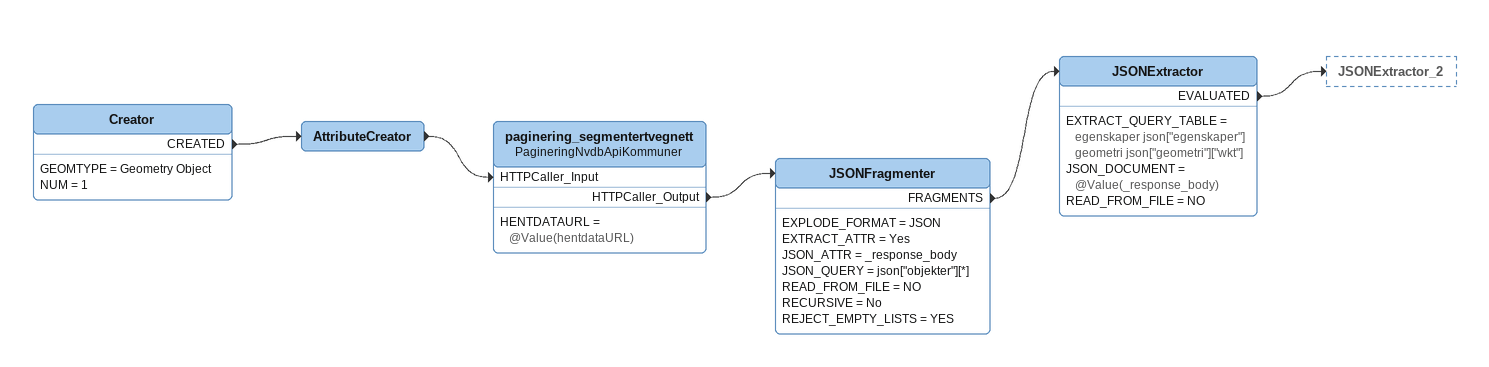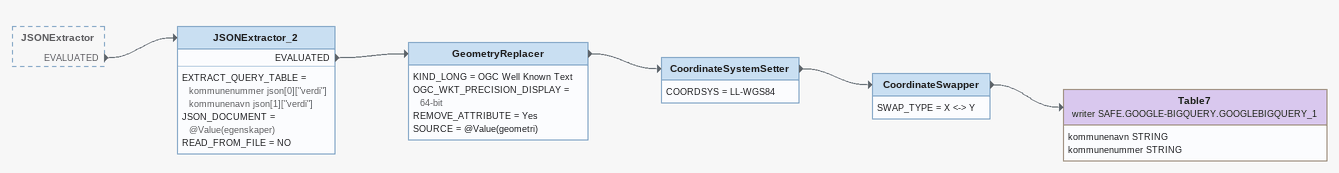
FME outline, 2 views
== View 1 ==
Creator
    GEOMTYPE = Geometry Object
    NUM = 1
    CREATED -> AttributeCreator
AttributeCreator
    -> paginering_segmentertvegnett [HTTPCaller_Input]
paginering_segmentertvegnett: PagineringNvdbApiKommuner
    HENTDATAURL = @Value(hentdataURL)
    HTTPCaller_Output -> JSONFragmenter
JSONFragmenter
    EXPLODE_FORMAT = JSON
    EXTRACT_ATTR = Yes
    JSON_ATTR = _response_body
    JSON_QUERY = json["objekter"][*]
    READ_FROM_FILE = NO
    RECURSIVE = No
    REJECT_EMPTY_LISTS = YES
    FRAGMENTS -> JSONExtractor
JSONExtractor
    EXTRACT_QUERY_TABLE = egenskaper json["egenskaper"] geometri json["geometri"]["wkt"]
    JSON_DOCUMENT = @Value(_response_body)
    READ_FROM_FILE = NO
    EVALUATED -> JSONExtractor_2

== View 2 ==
JSONExtractor [outside]
    EVALUATED -> JSONExtractor_2
JSONExtractor_2
    EXTRACT_QUERY_TABLE = kommunenummer json[0]["verdi"] kommunenavn json[1]["verdi"]
    JSON_DOCUMENT = @Value(egenskaper)
    READ_FROM_FILE = NO
    EVALUATED -> GeometryReplacer
GeometryReplacer
    KIND_LONG = OGC Well Known Text
    OGC_WKT_PRECISION_DISPLAY = 64-bit
    REMOVE_ATTRIBUTE = Yes
    SOURCE = @Value(geometri)
    -> CoordinateSystemSetter
CoordinateSystemSetter
    COORDSYS = LL-WGS84
    -> CoordinateSwapper
CoordinateSwapper
    SWAP_TYPE = X <-> Y
    -> Table7 (writer SAFE.GOOGLE-BIGQUERY.GOOGLEBIGQUERY_1)
Table7 (writer SAFE.GOOGLE-BIGQUERY.GOOGLEBIGQUERY_1)
    attributes: kommunenavn STRING, kommunenummer STRING
